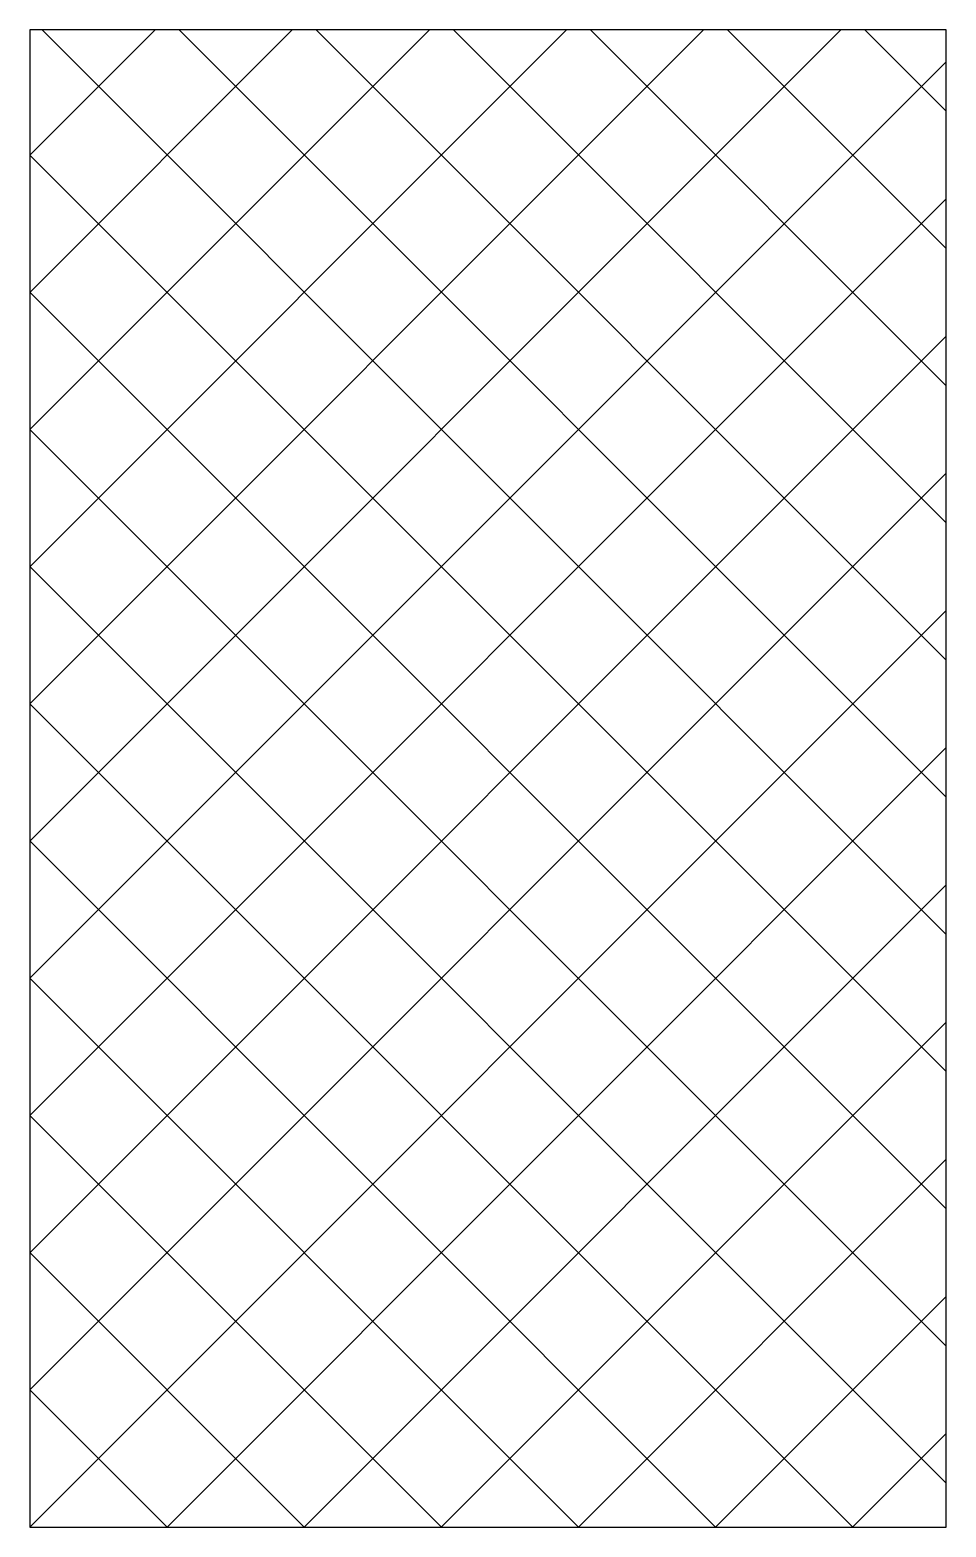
# Model space of a CAD drawing. Header units: millimetres. Extents: x 0 to 30, y 0 to 49.
import ezdxf

# ---------------------------------------------------------------- set-up
doc = ezdxf.new("R2010")
doc.units = ezdxf.units.MM

msp = doc.modelspace()

# ---------------------------------------------------------------- hatches: boundary and pattern name
h = msp.add_hatch()
h.set_pattern_fill('ANSI37', color=256)
h.paths.add_polyline_path([(30, 49), (0, 49), (0, 0), (30, 0)])

# ---------------------------------------------------------------- linework, layer by layer
msp.add_lwpolyline([(0, 0), (30, 0), (30, 49), (0, 49), (0, 0)], close=True)

doc.saveas('drawing.dxf')
